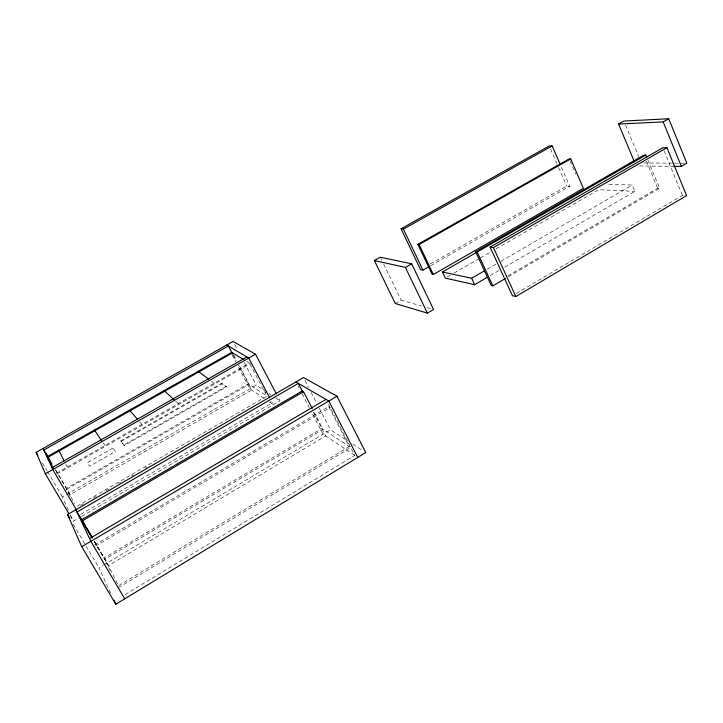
<?xml version="1.0" encoding="UTF-8"?>
<svg xmlns="http://www.w3.org/2000/svg" width="723" height="723" viewBox="0 0 723 723"><rect width="100%" height="100%" fill="white"/><g stroke="black" fill="none" stroke-linecap="round" stroke-linejoin="round"><path stroke-width="0.54" stroke-dasharray="3.62 2.71" d="M125.133 594.568L354.785 455.418L328.54 404.383M118.455 587.663L350.709 447.501L321.762 428.495L104.058 558.029L110.782 571.857M118.689 585.576L349.245 446.543L328.721 406.633L94.74 544.88M110.664 593.131L98.988 567.853L102.639 565.666M103.561 565.124L330.465 429.769L348.115 441.175M516.339 293.448L682.413 195.409L684.5 195.517M95.4 546.263L330.131 407.474L328.721 406.633M69.932 515.436L73.357 521.256L78.834 518.057M81.636 516.43L280 400.804L277.921 396.837M507.826 275.843L657.677 188.206L659.638 188.287L647.989 160.271M508.386 276.782L659.638 188.287M490.194 275.644L498.933 270.547M504.762 267.158L634.911 191.378L632.254 185.07L607.031 184.121M80.66 514.378L271.333 403.344L270.348 401.464M77.234 506.136L266.895 396.123L248.378 383.777L66.344 488.405L68.188 492.291M487.221 269.218L495.987 264.139M500.849 261.319L632.254 185.07M80.642 505.44L83.561 503.741M93.312 498.084L96.24 496.385M105.992 490.727L108.92 489.028M118.671 483.362L120.624 482.232M131.351 476.005L133.294 474.875M144.998 468.088L146.95 466.95M447.275 276.981L450.203 275.3M454.107 273.041L479.503 258.4M480.479 257.84L491.215 251.649M496.105 248.829L598.644 189.706L634.911 191.378M66.769 489.299L249.254 384.365L238.825 364.681M395.3 303.506L401.148 300.144L421.681 306.082M68.323 510.077L62.377 496.864L256.195 385.196L263.524 389.995M120.804 440.84L123.886 444.961L226.118 386.434L226.444 387.049L124.229 445.585L120.804 440.84L221.672 383.226L226.118 386.434M56.511 473.086L249.462 363.073L246.66 361.383M56.936 473.999L250.402 363.642M430.293 264.022L566.724 186.091L569.706 186.227L561.156 166.588M121.148 441.455L221.997 383.832L226.444 387.049M430.772 265.639L569.706 186.227M643.56 162.946L673.529 163.145M674.64 163.154L684.627 163.217M639.439 165.974L673.646 166.344M427.094 307.646L433.574 309.525M352.761 444.175L362.982 450.772M269.019 393.601L270.845 394.803M275.427 397.804L280 400.804M354.785 455.418L323.036 434.207L311.776 412.517M264.184 398.49L249.914 388.811L237.777 365.937M269.552 402.133L273.33 404.69L271.758 401.717M211.487 381.184L215.038 383.805M175.77 401.256L179.105 404.311M139.675 421.807L142.585 425.142M102.991 442.702L105.45 446.326M42.422 462.991L46.986 470.736M47.555 471.703L62.377 496.864M73.249 524.256L98.988 567.853M55.581 469.715L69.2 492.932L74.397 503.832M55.382 469.896L70.059 494.731L251.676 390.004L238.482 365.124M94.695 541.644L107.212 562.946L117.912 584.88M94.451 541.681L108.504 565.594L325.612 435.933L313.05 411.703M93.981 541.12L104.699 559.349L323.054 429.345L314.315 412.499M123.886 444.961L124.229 445.585M221.672 383.226L221.997 383.832M233.601 354.839L236.737 360.741M233.276 355.309L235.879 360.217M231.975 354.993L235.671 361.952M264.275 389.95L265.82 392.878M249.968 364.049L265.865 394.18M234.65 344.437L237.28 349.408M244.112 362.331L256.195 385.196M297.957 385.892L298.979 387.862M302.051 393.782L309.218 407.582M305.016 380.506L308.576 387.401M311.125 392.327L316.719 403.172M319.268 408.097L330.465 429.769M65.694 463.931L67.7 467.862M380.795 258.21L381.762 260.208M383.705 264.202L401.148 300.144M68.667 493.294L71.026 498.283M70.61 515.156L73.357 521.256M550.574 149.055L556.855 163.461M558.644 167.573L566.724 186.091M570.013 160.931L575.716 174.089M625.576 125.151L638.78 156.81M646.479 161.301L657.677 188.206M664.085 150.845L682.413 195.409M113.032 448.043L87.42 462.684L89.525 466.29L115.418 451.45L113.032 448.043"/><path stroke-width="1.08" d="M115.797 604.256L365.766 452.571L336.963 396.213L303.488 377.551L67.528 514.568L81.744 546.687L115.797 604.256L113.927 600.207M515.842 296.52L686.588 195.617L666.913 147.682L662.81 147.736L490.104 247.094L512.453 295.743L515.842 296.52L493.411 247.609L490.104 247.094M89.562 538.572L325.974 399.376M81.744 546.687L336.963 396.213M91.731 537.279L82.142 520.967L303.533 391.685L312.264 408.54M646.696 157.162L645.838 155.084L643.895 155.093L475.644 251.749L491.279 285.513L492.869 285.856L505.476 278.482M475.707 252.887L442.431 272.011L445.323 278.111L474.65 284.69L487.275 277.334M427.392 313.122L433.574 309.525L411.694 263.823L380.307 257.207L374.378 260.551L395.3 303.506L427.392 313.122L405.413 267.393L374.378 260.551M673.646 166.344L681.373 166.426L686.85 163.235L668.73 118.744L623.868 121.066L618.581 124.04L634.414 161.853M442.431 272.011L471.649 278.256L484.302 270.917M433.339 274.496L583.416 188.332L570.682 158.906L569.137 158.906L417.876 244.338L432.074 274.216L433.339 274.496L419.105 244.546L417.876 244.338M475.644 251.749L477.198 252.002L645.838 155.084M493.411 247.609L666.913 147.682M560.253 164.519L552.155 145.919L549.227 145.974L401.057 228.775L420.542 269.589L422.946 270.113L428.811 266.76M51.957 467.754L246.868 356.954M405.413 267.393L411.694 263.823M618.581 124.04L663.172 121.907L668.73 118.744M68.784 513.502L45.35 473.782L255.535 354.198L276.358 393.863M47.98 457.288L232.562 352.869M45.35 473.782L36.15 452.354L233.077 341.455L255.535 354.198M419.105 244.546L570.682 158.906M401.057 228.775L403.389 229.11L552.155 145.919M295.915 381.952L328.802 401.021L357.777 457.424M226.697 345.043L248.748 358.057L269.67 397.749M303.533 391.685L302.286 390.953L81.572 519.765L82.142 520.967M243.859 359.692L231.712 352.363L47.601 456.475L53.168 468.531M198.174 371.333L208.82 379.214M164.103 390.592L174.107 399.738M129.516 410.149L137.497 419.313M94.379 430.022L101.762 440.885M124.718 598.843L90.854 541.31L75.915 509.697M36.15 452.354L37.858 455.255M67.528 514.568L69.815 518.445M45.359 452.309L48.766 458.111M51.966 464.076L43.814 450.022L228.36 346.028L232.761 354.324M76.683 510.221L52.779 469.552L43.091 448.441M79.331 515.499L85.594 526.154M86.733 528.088L92.417 537.767M92.255 537.939L77.027 512.029L298.355 383.362L302.982 392.291M58.699 450.194L64.193 460.994M403.389 229.11L422.946 270.113M471.649 278.256L474.65 284.69M477.198 252.002L492.869 285.856M663.172 121.907L681.373 166.426"/></g></svg>
